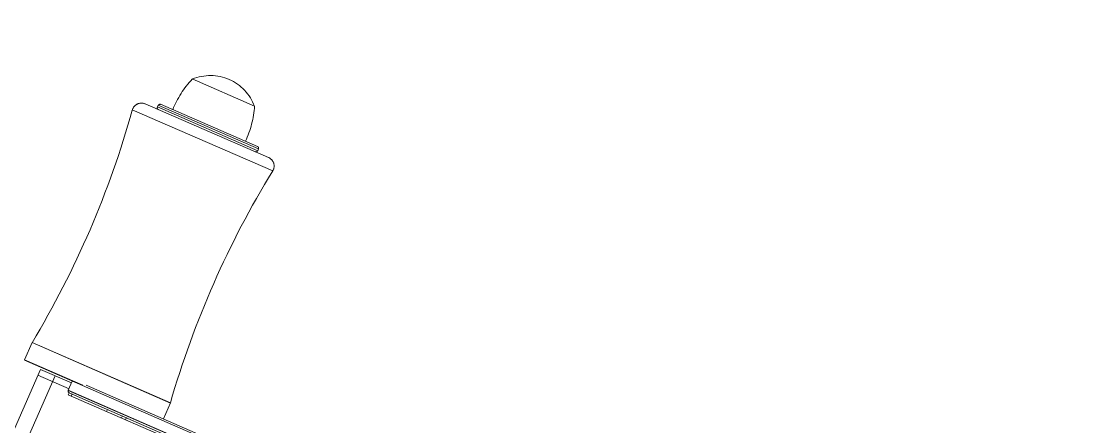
# Model space of a CAD drawing. Header units: millimetres. Extents: x -71377 to 516042, y -145869 to 441446.
# Drawn here: x 177155 to 177719, y 172538 to 172753 of the extents above; entities that cross this region are included whole.
import ezdxf

# ---------------------------------------------------------------- set-up
doc = ezdxf.new("R2010")
doc.units = ezdxf.units.MM
doc.header["$LTSCALE"] = 1000
doc.linetypes.add('IMPORT-DASHEDX2 _4_', pattern=[152.4, 101.6, -50.8])
for name, color, linetype, lineweight in [('05', 5, 'IMPORT-DASHEDX2 _4_', 5), ('06', 6, 'Continuous', 5), ('조경라인_dwg', 8, 'Continuous', 5)]:
    doc.layers.add(name, color=color, linetype=linetype, lineweight=lineweight)

# ---------------------------------------------------------------- blocks, each defined once
blk = doc.blocks.new('조경라인_dwg-6847807-지반층 배치도')
at = {"layer": '05'}
for p, q in [((177278.94, 172707.58), (177245.94, 172721.96)), ((177286.31, 172680.37), (177220.98, 172708.84)), ((177280.51, 172686.17), (177229.18, 172708.54)), ((177288.58, 172673.17), (177214.17, 172705.6)), ((177424.85, 172455.93), (177157.07, 172572.96)), ((177110.75, 172421.23), (177173.23, 172564.61)), ((177180.66, 172557.77), (177164.21, 172564.94)), ((177181.78, 172553.9), (177182.26, 172555)), ((177189.67, 172559.62), (177425.23, 172456.96)), ((177200.59, 172545.7), (177201.07, 172546.8)), ((177208.5, 172542.26), (177208.98, 172543.36)), ((177210.61, 172541.34), (177211.09, 172542.44))]:
    blk.add_line(p, q, dxfattribs=at)
at = {"layer": '05', "flags": 128}
for points in [[(177280.63, 172683.94), (177281.03, 172684.85), (177227.86, 172708.03), (177227.46, 172707.11), (177280.65, 172683.82)], [(177161.05, 172582.25), (177157.05, 172573.08), (177187.95, 172559.61)], [(177230.67, 172541.76), (177234.38, 172550.28), (177161.05, 172582.25), (177234.4, 172550.17)], [(177102.98, 172424.62), (177119.45, 172417.33), (177103, 172424.5), (177165.47, 172567.99), (177181.92, 172560.82)], [(177180.26, 172556.86), (177422.75, 172451.28), (177180.24, 172556.97), (177182.32, 172561.74), (177182.41, 172561.91), (177182.48, 172561.99), (177182.43, 172561.79), (177182.34, 172561.62)], [(177182.6, 172561.51), (177182.69, 172561.68), (177182.74, 172561.88), (177182.68, 172561.8), (177182.59, 172561.62)], [(177422.37, 172450.25), (177180.78, 172555.54), (177180.29, 172554.55), (177421.88, 172449.26)]]:
    blk.add_lwpolyline(points, dxfattribs=at)
at = {"layer": '05'}
for centre, radius, start, end in [((177255.52, 172698.75), 25, 20.3967, 112.5057), ((177282.16, 172687.36), 50, 136.3884, 158.5688), ((177219, 172704.14), 5, 66.4512, 164.4189), ((177228.4, 172706.59), 1, 156.4512, 246.4512), ((177228.8, 172707.51), 1, 66.4512, 156.4512), ((177229.03, 172710.62), 50, 334.3337, 356.514), ((176732.56, 172839.79), 500, 328.9816, 344.4189), ((177280.12, 172685.25), 1, 336.4512, 66.4512), ((177279.72, 172684.34), 1, 246.4512, 336.4512), ((177284.32, 172675.79), 5, 328.4836, 66.4512), ((177714.82, 172411.8), 500, 148.4836, 163.9208), ((177181.16, 172556.57), 1, 156.4512, 246.4512), ((177181.18, 172556.46), 1, 156.4512, 246.4512)]:
    blk.add_arc(centre, radius, start, end, dxfattribs=at)
at = {"layer": '06'}
blk.add_arc((172981.49, 174827.57), 6800, 313.956972, 64.158974, dxfattribs=at)

msp = doc.modelspace()

# ---------------------------------------------------------------- block references
at = {"layer": '조경라인_dwg', "rotation": 8.537736462515947e-07}
msp.add_blockref('조경라인_dwg-6847807-지반층 배치도', (0, 0), dxfattribs=at)

doc.saveas('drawing.dxf')
